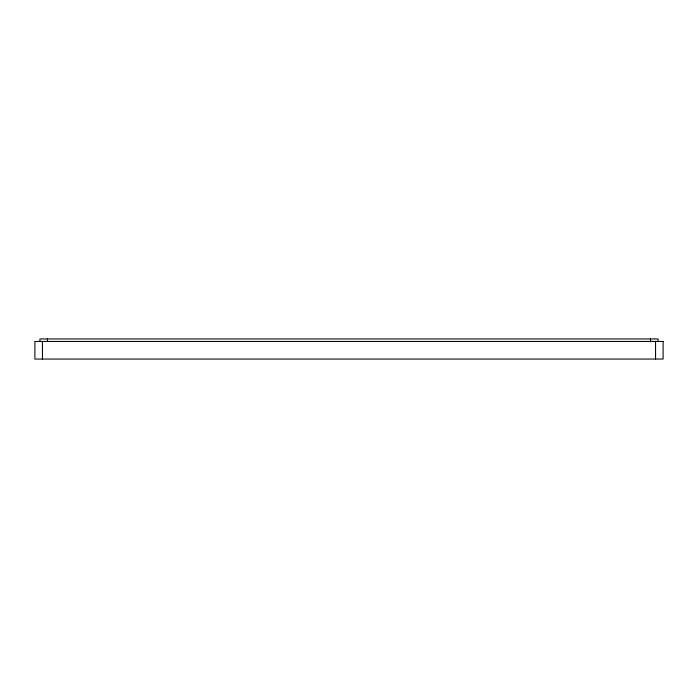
<?xml version="1.0" encoding="UTF-8"?>
<svg xmlns="http://www.w3.org/2000/svg" width="698" height="698" viewBox="0 0 698 698"><rect width="100%" height="100%" fill="white"/><g stroke="black" fill="none" stroke-linecap="round" stroke-linejoin="round"><path stroke-width="1.05" d="M658.074 341.462L658.074 338.949L39.926 338.949L39.926 341.462M655.562 341.462L655.562 359.051M650.536 338.949L650.536 341.462M47.464 338.949L47.464 341.462M42.438 341.462L42.438 359.051M663.1 341.462L34.9 341.462L34.9 359.051L663.1 359.051L663.1 341.462"/></g></svg>
